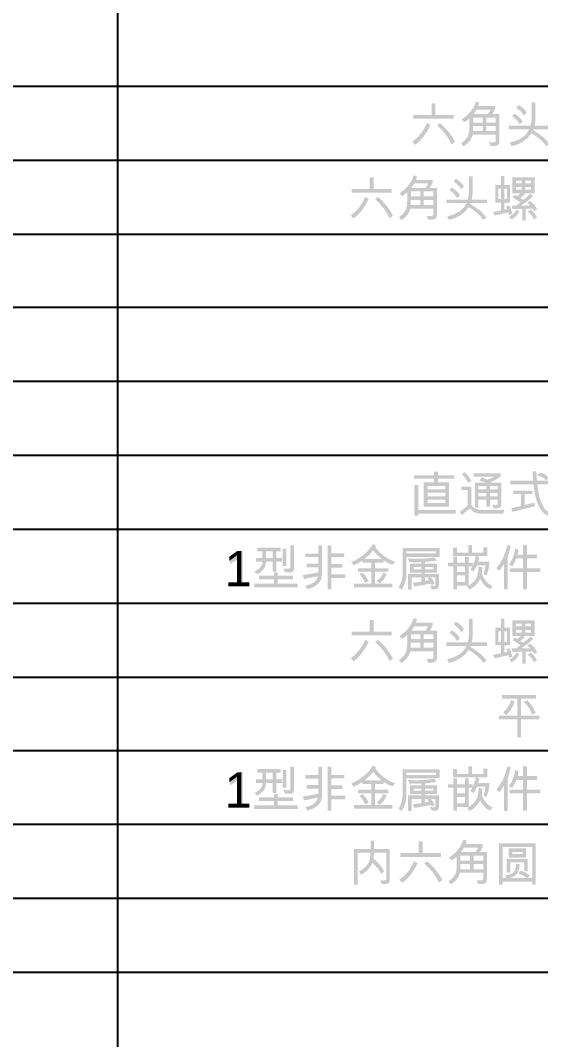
# Model space of a CAD drawing. Extents: x 3 to 592, y 5 to 207.
# Drawn here: x 387.1 to 413.2, y 105.4 to 156.4 of the extents above; entities that cross this region are included whole.
import ezdxf

# ---------------------------------------------------------------- set-up
doc = ezdxf.new("R2010")
doc.units = 0
doc.layers.get('0').update_dxf_attribs({"linetype": 'CONTINUOUS'})

msp = doc.modelspace()

# ---------------------------------------------------------------- hatches: boundary and pattern name
h = msp.add_hatch(color=7)
h.paths.add_polyline_path([(408.821462, 151.506004), (406.796849, 151.506004), (406.796849, 151.694519), (407.712417, 151.694519), (407.712417, 152.276603), (407.905894, 152.276603), (407.905894, 151.694519), (408.821462, 151.694519)])
h.paths.add_polyline_path([(408.888711, 150.347349), (408.722244, 150.222223), (408.573312, 150.490734), (408.401023, 150.738988), (408.205376, 150.966984), (407.986371, 151.174723), (408.128585, 151.291581), (408.356495, 151.084979), (408.559084, 150.858739), (408.736455, 150.612863)])
h.paths.add_polyline_path([(407.658398, 151.192914), (407.497693, 150.885947), (407.317403, 150.61903), (407.117578, 150.39211), (406.898272, 150.205136), (406.748342, 150.360578), (406.978095, 150.547949), (407.177049, 150.765239), (407.345205, 151.012399), (407.482561, 151.289376)])
h = msp.add_hatch(color=7)
h.paths.add_polyline_path([(411.109687, 150.360578), (411.094459, 150.275416), (411.049053, 150.208443), (410.979669, 150.165035), (410.892508, 150.150565), (410.667612, 150.150565), (410.5943, 150.337979), (410.737823, 150.328815), (410.804864, 150.325852), (410.895677, 150.344111), (410.926132, 150.399164), (410.926132, 150.707844), (409.766375, 150.707844), (409.718075, 150.567766), (409.64621, 150.430583), (409.524185, 150.286922), (409.324851, 150.127966), (409.186496, 150.264116), (409.326962, 150.379966), (409.435026, 150.490183), (409.51074, 150.594716), (409.554157, 150.693512), (409.595085, 150.888229), (409.608727, 151.088734), (409.608727, 151.523091), (409.470166, 151.409679), (409.356822, 151.333473), (409.216262, 151.466316), (409.473525, 151.663419), (409.679834, 151.88021), (409.835294, 152.116742), (409.940008, 152.373065), (410.110333, 152.31629), (410.051353, 152.142657), (410.892508, 152.142657), (410.892508, 152.000444), (410.845275, 151.904343), (410.806105, 151.829429), (410.774995, 151.775806), (410.751948, 151.743578), (411.109687, 151.743578)])
h.paths.add_polyline_path([(410.672022, 151.965717), (409.971978, 151.965717), (409.819843, 151.743578), (410.527052, 151.743578), (410.590442, 151.826742)])
h.paths.add_polyline_path([(410.926132, 151.320244), (410.926132, 151.564984), (410.448779, 151.564984), (410.448779, 151.320244)])
h.paths.add_polyline_path([(410.265225, 151.320244), (410.265225, 151.564984), (409.792282, 151.564984), (409.792282, 151.320244)])
h.paths.add_polyline_path([(410.926132, 150.886438), (410.926132, 151.143304), (410.448779, 151.143304), (410.448779, 150.886438)])
h.paths.add_polyline_path([(410.265225, 150.886438), (410.265225, 151.143304), (409.792282, 151.143304), (409.789388, 150.990273), (409.780706, 150.886438)])
h = msp.add_hatch(color=7)
h.paths.add_polyline_path([(413.654226, 150.980696), (412.815276, 150.980696), (412.79874, 150.933291), (413.0531, 150.779399), (413.274645, 150.615378), (413.463428, 150.441228), (413.619499, 150.25695), (413.54288, 150.199624), (413.457993, 150.137336), (413.318691, 150.313648), (413.148899, 150.479572), (412.948722, 150.635058), (412.718262, 150.780053), (412.543277, 150.561462), (412.319251, 150.380284), (412.046133, 150.236521), (411.72387, 150.13017), (411.631266, 150.308764), (411.981218, 150.420265), (412.261305, 150.569489), (412.471524, 150.756334), (412.611878, 150.980696), (411.592681, 150.980696), (411.592681, 151.159841), (412.67196, 151.159841), (412.718124, 151.362895), (412.733696, 151.595301), (412.733696, 152.328417), (412.917251, 152.328417), (412.917251, 151.489467), (412.904917, 151.342431), (412.868193, 151.159841), (413.654226, 151.159841)])
h.paths.add_polyline_path([(412.479035, 151.812479), (412.345641, 151.666407), (412.18441, 151.881519), (411.95538, 152.064385), (412.074994, 152.194472), (412.190758, 152.125949), (412.296651, 152.039442), (412.392726, 151.934953)])
h.paths.add_polyline_path([(412.275636, 151.362688), (412.130667, 151.223782), (412.061928, 151.33902), (411.974742, 151.444957), (411.869055, 151.541592), (411.744816, 151.628925), (411.860571, 151.76287), (411.988832, 151.682048), (412.100763, 151.58841), (412.196365, 151.481957)])
h = msp.add_hatch(color=7)
h.paths.add_polyline_path([(405.712608, 147.809245), (403.707838, 147.809245), (403.707838, 147.997761), (404.614587, 147.997761), (404.614587, 148.579844), (404.805859, 148.579844), (404.805859, 147.997761), (405.712608, 147.997761)])
h.paths.add_polyline_path([(405.779305, 146.650591), (405.614492, 146.525465), (405.467223, 146.793976), (405.296647, 147.042229), (405.102818, 147.270226), (404.885785, 147.477965), (405.026345, 147.594823), (405.252051, 147.38822), (405.452848, 147.161981), (405.628634, 146.916104)])
h.paths.add_polyline_path([(404.56112, 147.496155), (404.401853, 147.189189), (404.223362, 146.922271), (404.025648, 146.695351), (403.808711, 146.508377), (403.659883, 146.66382), (403.887586, 146.85119), (404.084594, 147.068481), (404.251009, 147.315641), (404.386936, 147.592618)])
h = msp.add_hatch(color=7)
h.paths.add_polyline_path([(407.977969, 146.66382), (407.963086, 146.578657), (407.918438, 146.511685), (407.849811, 146.468276), (407.762995, 146.453807), (407.540304, 146.453807), (407.468095, 146.64122), (407.609895, 146.632056), (407.676454, 146.629094), (407.766509, 146.647353), (407.796619, 146.702405), (407.796619, 147.011086), (406.647886, 147.011086), (406.600206, 146.871008), (406.529375, 146.733824), (406.408383, 146.590164), (406.211324, 146.431207), (406.074071, 146.567357), (406.213089, 146.683207), (406.32012, 146.793425), (406.395214, 146.897957), (406.438425, 146.996754), (406.47887, 147.191471), (406.492444, 147.391975), (406.492444, 147.826333), (406.354778, 147.712921), (406.242743, 147.636715), (406.103837, 147.769558), (406.358274, 147.96666), (406.562586, 148.183452), (406.716668, 148.419983), (406.820417, 148.676307), (406.989089, 148.619532), (406.93066, 148.445899), (407.762995, 148.445899), (407.762995, 148.303686), (407.716486, 148.207585), (407.677832, 148.132671), (407.647033, 148.079048), (407.624089, 148.046819), (407.977969, 148.046819)])
h.paths.add_polyline_path([(407.545265, 148.268959), (406.851836, 148.268959), (406.700803, 148.046819), (407.401398, 148.046819), (407.464236, 148.129984)])
h.paths.add_polyline_path([(407.796619, 147.623486), (407.796619, 147.868225), (407.324228, 147.868225), (407.324228, 147.623486)])
h.paths.add_polyline_path([(407.142326, 147.623486), (407.142326, 147.868225), (406.673793, 147.868225), (406.673793, 147.623486)])
h.paths.add_polyline_path([(407.796619, 147.189679), (407.796619, 147.446546), (407.324228, 147.446546), (407.324228, 147.189679)])
h.paths.add_polyline_path([(407.142326, 147.189679), (407.142326, 147.446546), (406.673793, 147.446546), (406.6709, 147.293515), (406.662218, 147.189679)])
h = msp.add_hatch(color=7)
h.paths.add_polyline_path([(410.49744, 147.283937), (409.667309, 147.283937), (409.650773, 147.236533), (409.902523, 147.08264), (410.121924, 146.918619), (410.308872, 146.74447), (410.463264, 146.560192), (410.387748, 146.502865), (410.302861, 146.440578), (410.165307, 146.616889), (409.997418, 146.782814), (409.799248, 146.938299), (409.570847, 147.083295), (409.397722, 146.864704), (409.17597, 146.683526), (408.905539, 146.539762), (408.586376, 146.433412), (408.494875, 146.612006), (408.841417, 146.723506), (409.118712, 146.872731), (409.326762, 147.059575), (409.465565, 147.283937), (408.456289, 147.283937), (408.456289, 147.463082), (409.525096, 147.463082), (409.570985, 147.666136), (409.586281, 147.898542), (409.586281, 148.631659), (409.767631, 148.631659), (409.767631, 147.792709), (409.755642, 147.645672), (409.719675, 147.463082), (410.49744, 147.463082)])
h.paths.add_polyline_path([(409.334375, 148.115721), (409.202084, 147.969649), (409.042783, 148.184761), (408.815682, 148.367627), (408.933642, 148.497713), (409.048269, 148.42919), (409.153232, 148.342684), (409.248584, 148.238194)])
h.paths.add_polyline_path([(409.133182, 147.665929), (408.988763, 147.527023), (408.920947, 147.642262), (408.834837, 147.748198), (408.73033, 147.844833), (408.607322, 147.932166), (408.721975, 148.066112), (408.848703, 147.98529), (408.959411, 147.891652), (409.054203, 147.785199)])
h = msp.add_hatch(color=7)
h.paths.add_polyline_path([(411.762896, 146.742093), (411.593121, 146.678152), (411.580719, 146.762074), (411.566663, 146.822019), (410.885912, 146.661615), (410.785591, 146.838555), (411.185773, 146.912418), (411.185773, 147.305435), (410.900244, 147.305435), (410.900244, 148.191789), (411.185773, 148.191789), (411.185773, 148.641581), (411.364918, 148.641581), (411.364918, 148.191789), (411.648243, 148.191789), (411.648243, 147.305435), (411.364918, 147.305435), (411.364918, 146.957067), (411.460761, 146.97443), (411.511542, 146.986832), (411.476677, 147.061246), (411.444293, 147.112509), (411.605248, 147.164324), (411.697714, 146.984007)])
h.paths.add_polyline_path([(411.48343, 147.486233), (411.48343, 148.012093), (411.364918, 148.009337), (411.364918, 147.486233)])
h.paths.add_polyline_path([(411.185773, 147.486233), (411.185773, 148.012093), (411.065608, 148.012093), (411.065608, 147.486233)])
h.paths.add_polyline_path([(413.010296, 146.984627), (412.852097, 146.880999), (412.832598, 146.914623), (412.7854, 147.006125), (412.433173, 146.994549), (412.433173, 146.398686), (412.252926, 146.398686), (412.252926, 146.996754), (411.770061, 146.977462), (411.717145, 147.157158), (411.940938, 147.157158), (412.025386, 147.217723), (412.090249, 147.265472), (412.135577, 147.300405), (412.161424, 147.322522), (412.144061, 147.333168), (412.109334, 147.356009), (412.057245, 147.391045), (411.987792, 147.438278), (411.85295, 147.526265), (411.760691, 147.576633), (411.883612, 147.708373), (412.00543, 147.628447), (412.115398, 147.721533), (412.170795, 147.774519), (411.758486, 147.774519), (411.758486, 148.572679), (412.878004, 148.572679), (412.878004, 147.774519), (412.314662, 147.774519), (412.384667, 147.72987), (412.356141, 147.70125), (412.308599, 147.660073), (412.24204, 147.60639), (412.156463, 147.540252), (412.300331, 147.44379), (412.467831, 147.574083), (412.653108, 147.745304), (412.811307, 147.641676), (412.504142, 147.373372), (412.199458, 147.157158), (412.662479, 147.169285), (412.564087, 147.252449), (412.497114, 147.300474), (412.645943, 147.394732), (412.84879, 147.221099)])
h.paths.add_polyline_path([(412.698859, 148.268959), (412.698859, 148.401251), (412.410574, 148.401251), (412.410574, 148.268959)])
h.paths.add_polyline_path([(412.231429, 148.268959), (412.231429, 148.401251), (411.938733, 148.401251), (411.938733, 148.268959)])
h.paths.add_polyline_path([(412.698859, 147.955317), (412.698859, 148.08816), (412.410574, 148.08816), (412.410574, 147.955317)])
h.paths.add_polyline_path([(412.231429, 147.955317), (412.231429, 148.08816), (411.938733, 148.08816), (411.938733, 147.955317)])
h.paths.add_polyline_path([(412.996515, 146.579484), (412.852097, 146.463729), (412.70823, 146.685869), (412.527982, 146.853438), (412.680118, 146.954311), (412.860434, 146.779713)])
h.paths.add_polyline_path([(412.115673, 146.857848), (411.948724, 146.629576), (411.729272, 146.458768), (411.603043, 146.593816), (411.723139, 146.673208), (411.823805, 146.759318), (411.90504, 146.85225), (411.966845, 146.952106)])
h = msp.add_hatch(color=7)
h.paths.add_polyline_path([(408.855087, 133.47476), (408.032673, 133.47476), (408.032673, 133.301127), (408.582235, 133.301127), (408.582235, 132.073571), (407.322157, 132.073571), (407.322157, 133.301127), (407.835338, 133.301127), (407.835338, 133.47476), (406.830473, 133.47476), (406.830473, 133.654456), (407.835338, 133.654456), (407.835338, 133.839664), (408.032673, 133.839664), (408.032673, 133.654456), (408.855087, 133.654456)])
h.paths.add_polyline_path([(408.396475, 132.940632), (408.396475, 133.121431), (407.508468, 133.121431), (407.508468, 132.940632)])
h.paths.add_polyline_path([(408.396475, 132.602737), (408.396475, 132.777473), (407.508468, 132.777473), (407.508468, 132.602737)])
h.paths.add_polyline_path([(408.396475, 132.254369), (408.396475, 132.431309), (407.508468, 132.431309), (407.508468, 132.254369)])
h.paths.add_polyline_path([(408.914618, 131.72851), (407.04214, 131.72851), (407.04214, 131.61992), (406.85638, 131.61992), (406.85638, 133.158362), (407.04214, 133.158362), (407.04214, 131.908206), (408.914618, 131.908206)])
h = msp.add_hatch(color=7)
h.paths.add_polyline_path([(409.709901, 133.373336), (409.551151, 133.266952), (409.404872, 133.515825), (409.229241, 133.708475), (409.36484, 133.809899), (409.55184, 133.617249)])
h.paths.add_polyline_path([(411.213065, 132.162867), (411.199491, 132.101269), (411.159046, 132.048766), (411.094416, 132.011559), (411.009115, 131.995849), (410.810678, 131.990337), (410.749493, 132.165072), (410.832933, 132.161352), (410.881233, 132.160111), (410.944985, 132.164056), (410.99065, 132.175959), (411.018124, 132.195923), (411.027305, 132.224052), (411.027305, 132.4269), (410.632084, 132.4269), (410.632084, 132.081839), (410.456798, 132.081839), (410.456798, 132.4269), (410.05882, 132.4269), (410.05882, 132.02782), (409.883534, 132.02782), (409.883534, 133.289), (410.4127, 133.289), (410.298099, 133.329101), (410.207373, 133.360107), (410.140624, 133.382018), (410.097956, 133.394834), (410.237414, 133.540906), (410.356132, 133.499978), (410.500895, 133.430111), (410.551107, 133.444676), (410.623954, 133.473451), (410.719331, 133.516385), (410.837136, 133.573427), (409.816285, 133.573427), (409.816285, 133.743202), (411.168968, 133.743202), (411.168968, 133.587759), (410.937457, 133.434797), (410.676181, 133.316561), (410.727444, 133.289), (411.213065, 133.289)])
h.paths.add_polyline_path([(411.027305, 132.947798), (411.027305, 133.118675), (410.632084, 133.118675), (410.632084, 132.947798)])
h.paths.add_polyline_path([(410.456798, 132.947798), (410.456798, 133.118675), (410.05882, 133.118675), (410.05882, 132.947798)])
h.paths.add_polyline_path([(411.027305, 132.597776), (411.027305, 132.768102), (410.632084, 132.768102), (410.632084, 132.597776)])
h.paths.add_polyline_path([(410.456798, 132.597776), (410.456798, 132.768102), (410.05882, 132.768102), (410.05882, 132.597776)])
h.paths.add_polyline_path([(411.362444, 131.926396), (411.288581, 131.723549), (410.295843, 131.723549), (410.158883, 131.727984), (410.04063, 131.741257), (409.940981, 131.763314), (409.859831, 131.794104), (409.728367, 131.875891), (409.621706, 131.980415), (409.567033, 131.936904), (409.487348, 131.869208), (409.382651, 131.777327), (409.252943, 131.661262), (409.113486, 131.809539), (409.191001, 131.868975), (409.285465, 131.943966), (409.396879, 132.034564), (409.525244, 132.140819), (409.525244, 132.906457), (409.199475, 132.906457), (409.199475, 133.076782), (409.709901, 133.076782), (409.709901, 132.143575), (409.826552, 132.037673), (409.956845, 131.96443), (410.091686, 131.920953), (410.22198, 131.906001), (410.454593, 131.906001), (410.727754, 131.90725), (410.970117, 131.911031), (411.18168, 131.917396)])
h = msp.add_hatch(color=7)
h.paths.add_polyline_path([(413.78271, 132.140819), (413.740542, 131.922124), (413.690106, 131.765441), (413.624373, 131.670908), (413.536317, 131.639213), (413.449397, 131.662562), (413.354002, 131.732575), (413.250133, 131.8492), (413.137788, 132.012386), (413.030404, 132.226119), (412.941418, 132.494423), (412.870828, 132.817298), (412.818634, 133.194742), (411.660531, 133.194742), (411.660531, 133.375541), (412.802098, 133.375541), (412.795888, 133.445115), (412.7888, 133.546418), (412.780781, 133.679554), (412.771781, 133.844625), (412.965258, 133.851791), (412.972398, 133.694901), (412.979796, 133.56323), (412.987504, 133.456776), (412.995574, 133.375541), (413.698374, 133.375541), (413.698374, 133.194742), (413.014316, 133.194742), (413.05607, 132.840104), (413.131725, 132.513992), (413.231357, 132.237006), (413.345045, 132.029473), (413.400649, 131.953595), (413.446744, 131.899524), (413.483331, 131.867158), (413.51041, 131.856392), (413.536239, 131.879233), (413.559123, 131.947756), (413.57901, 132.061961), (413.595848, 132.221848)])
h.paths.add_polyline_path([(413.580414, 133.53374), (413.449225, 133.392629), (413.367154, 133.476017), (413.268081, 133.545867), (413.151956, 133.602073), (413.018725, 133.644534), (413.165349, 133.785645), (413.283378, 133.749463), (413.391898, 133.695453), (413.49091, 133.623562)])
h.paths.add_polyline_path([(412.880922, 132.101131), (411.767467, 131.816704), (411.698565, 131.992542), (412.196863, 132.115463), (412.196863, 132.706366), (411.808257, 132.706366), (411.808257, 132.886062), (412.760757, 132.886062), (412.760757, 132.706366), (412.382623, 132.706366), (412.382623, 132.167277), (412.867141, 132.28193)])
h = msp.add_hatch(color=7)
h.paths.add_polyline_path([(405.888508, 129.316083), (405.73968, 129.162845), (405.536282, 129.249524), (405.319654, 129.380024), (405.319654, 129.280805), (404.878682, 129.280805), (404.878682, 128.994173), (405.54014, 128.994173), (405.54014, 128.816682), (404.878682, 128.816682), (404.878682, 128.22137), (405.749602, 128.22137), (405.749602, 128.043878), (403.823105, 128.043878), (403.823105, 128.22137), (404.694576, 128.22137), (404.694576, 128.816682), (404.022644, 128.816682), (404.022644, 128.994173), (404.694576, 128.994173), (404.694576, 129.280805), (404.251399, 129.280805), (404.251399, 129.384434), (404.03236, 129.250833), (403.808773, 129.137489), (403.685301, 129.292932), (404.043229, 129.482593), (404.34483, 129.698558), (404.590207, 129.940877), (404.779463, 130.209603), (404.929945, 130.105975), (404.895218, 130.042034), (405.123826, 129.785822), (405.365612, 129.579426), (405.620523, 129.422847)])
h.paths.add_polyline_path([(405.217128, 129.456092), (404.967979, 129.676785), (404.786629, 129.888796), (404.563387, 129.638957), (404.356681, 129.46436)])
h.paths.add_polyline_path([(405.463521, 128.682737), (405.312488, 128.425181), (405.126729, 128.234599), (404.961915, 128.350354), (405.159181, 128.540179), (405.314693, 128.792429)])
h.paths.add_polyline_path([(404.558426, 128.338227), (404.380383, 128.261057), (404.2576, 128.502972), (404.100917, 128.691556), (404.266282, 128.769829), (404.430337, 128.58214)])
h = msp.add_hatch(color=7)
h.dxf.hatch_style = 2
h.paths.add_polyline_path([(398.249153, 128.095692), (398.035282, 128.095692), (398.035282, 129.478692), (397.848006, 129.335996), (397.606988, 129.216864), (397.606988, 129.426877), (397.776779, 129.521962), (397.917322, 129.627795), (398.028512, 129.744377), (398.110247, 129.871708), (398.249153, 129.871708)])
h = msp.add_hatch(color=7)
h.paths.add_polyline_path([(400.819515, 128.984252), (400.809188, 128.897521), (400.778243, 128.835699), (400.72673, 128.798681), (400.654701, 128.786365), (400.365313, 128.786365), (400.287592, 128.974881), (400.418712, 128.967991), (400.48162, 128.967715), (400.596824, 128.974881), (400.625349, 128.993553), (400.634858, 129.043232), (400.634858, 130.138496), (400.819515, 130.138496)])
h.paths.add_polyline_path([(400.216485, 129.325454), (399.93757, 129.325454), (399.93757, 128.831014), (399.752362, 128.831014), (399.752362, 129.325454), (399.421633, 129.325454), (399.389266, 129.125363), (399.303673, 128.953383), (399.164749, 128.809516), (398.972392, 128.693761), (398.833486, 128.826604), (399.01456, 128.928648), (399.146025, 129.054256), (399.22292, 129.190682), (399.241937, 129.325454), (398.921681, 129.325454), (398.921681, 129.50515), (399.239732, 129.50515), (399.239732, 129.841942), (398.976802, 129.841942), (398.976802, 130.021087), (400.144276, 130.021087), (400.144276, 129.841942), (399.93757, 129.841942), (399.93757, 129.50515), (400.216485, 129.50515)])
h.paths.add_polyline_path([(399.752362, 129.50515), (399.752362, 129.841942), (399.423287, 129.841942), (399.423287, 129.50515)])
h.paths.add_polyline_path([(400.438625, 129.101109), (400.253417, 129.101109), (400.253417, 129.982502), (400.438625, 129.982502)])
h.paths.add_polyline_path([(401.007479, 128.033956), (398.833486, 128.033956), (398.833486, 128.216409), (399.817405, 128.216409), (399.817405, 128.43469), (399.063894, 128.43469), (399.063894, 128.614386), (399.817405, 128.614386), (399.817405, 128.781956), (400.002614, 128.781956), (400.002614, 128.614386), (400.768803, 128.614386), (400.768803, 128.43469), (400.002614, 128.43469), (400.002614, 128.216409), (401.007479, 128.216409)])
h = msp.add_hatch(color=7)
h.paths.add_polyline_path([(403.397558, 128.508002), (402.694758, 128.508002), (402.694758, 127.935289), (402.497974, 127.937494), (402.497974, 130.140701), (402.690348, 130.140701), (402.690348, 129.735558), (403.33527, 129.735558), (403.33527, 129.556964), (402.690348, 129.556964), (402.690348, 129.207494), (403.247627, 129.207494), (403.247627, 129.026695), (402.692553, 129.026695), (402.692553, 128.6888), (403.397558, 128.6888)])
h.paths.add_polyline_path([(402.225674, 128.732346), (402.213289, 128.578764), (402.176202, 128.442131), (402.114518, 128.322449), (402.028339, 128.219716), (401.921265, 128.131978), (401.796828, 128.056487), (401.655028, 127.993296), (401.495865, 127.942455), (401.381763, 128.11719), (401.623609, 128.183215), (401.810058, 128.285311), (401.941109, 128.423373), (402.016763, 128.597298), (401.328295, 128.453982), (401.250574, 128.646908), (402.031646, 128.78416), (402.031646, 129.043232), (401.449563, 129.043232), (401.446807, 129.224581), (402.031646, 129.224581), (402.031646, 129.549798), (401.379558, 129.549798), (401.379558, 129.730597), (402.0333, 129.730597), (402.0333, 130.140701), (402.225674, 130.140701)])
h = msp.add_hatch(color=7)
h.paths.add_polyline_path([(408.118183, 129.565784), (406.454615, 129.565784), (406.454615, 128.779199), (406.439749, 128.545321), (406.395222, 128.323276), (406.321135, 128.113116), (406.217593, 127.914894), (406.05774, 128.041673), (406.145108, 128.198356), (406.212632, 128.383978), (406.237953, 128.495496), (406.25604, 128.629958), (406.266892, 128.787364), (406.270509, 128.967715), (406.270509, 130.013922), (408.118183, 130.013922)])
h.paths.add_polyline_path([(407.933526, 129.735558), (407.933526, 129.844147), (406.454615, 129.844147), (406.454615, 129.735558)])
h.paths.add_polyline_path([(408.076842, 128.128214), (408.063268, 128.042983), (408.022823, 127.983796), (407.967288, 127.949069), (407.909272, 127.937494), (407.714693, 127.937494), (407.651303, 128.119946), (407.843678, 128.110024), (407.880402, 128.117603), (407.892736, 128.147507), (407.892736, 128.532255), (407.672801, 128.532255), (407.787867, 128.395416), (407.862419, 128.229638), (407.716898, 128.142546), (407.688235, 128.223574), (406.853695, 128.078605), (406.7655, 128.261057), (407.196551, 128.315076), (407.196551, 128.532255), (406.719198, 128.532255), (406.719198, 127.918201), (406.535644, 127.918201), (406.535644, 128.703683), (407.196551, 128.703683), (407.196551, 128.77479), (406.625492, 128.77479), (406.625492, 129.21962), (407.196551, 129.21962), (407.196551, 129.300098), (407.004728, 129.295688), (406.838674, 129.297411), (406.605648, 129.302854), (406.523517, 129.476487), (406.729672, 129.467323), (406.914329, 129.46436), (407.39926, 129.482619), (407.85856, 129.537672), (407.957779, 129.384434), (407.706425, 129.34199), (407.38231, 129.311122), (407.38231, 129.21962), (407.979277, 129.21962), (407.979277, 128.77479), (407.38231, 128.77479), (407.38231, 128.703683), (408.076842, 128.703683)])
h.paths.add_polyline_path([(407.795171, 128.945666), (407.795171, 129.049295), (407.38231, 129.049295), (407.38231, 128.945666)])
h.paths.add_polyline_path([(407.196551, 128.945666), (407.196551, 129.049295), (406.809598, 129.049295), (406.809598, 128.945666)])
h.paths.add_polyline_path([(407.593426, 128.392246), (407.505231, 128.477685), (407.575787, 128.532255), (407.38231, 128.532255), (407.38231, 128.354764)])
h = msp.add_hatch(color=7)
h.paths.add_polyline_path([(410.615748, 129.321044), (410.569722, 128.950558), (410.470778, 128.630923), (410.304311, 128.710849), (410.37466, 128.912594), (410.422271, 129.14245), (409.99067, 129.14245), (409.90723, 128.972194), (409.814281, 128.823848), (409.652224, 128.939603), (409.69639, 128.993002), (409.757506, 129.090636), (409.565683, 129.090636), (409.565683, 128.119946), (408.991317, 128.119946), (408.991317, 127.942455), (408.807211, 127.942455), (408.807211, 129.090636), (408.531603, 129.090636), (408.531603, 129.268679), (408.807211, 129.268679), (408.807211, 129.567989), (408.991317, 129.567989), (408.991317, 129.268679), (409.380475, 129.268679), (409.380475, 129.567989), (409.565683, 129.567989), (409.565683, 129.268679), (409.770184, 129.268679), (409.770184, 129.123158), (409.837027, 129.269505), (409.882976, 129.40097), (409.912492, 129.512591), (409.925627, 129.604369), (408.79343, 129.604369), (408.79343, 130.032112), (408.97919, 130.032112), (408.97919, 129.782411), (409.550249, 129.782411), (409.550249, 130.157789), (409.742623, 130.157789), (409.742623, 129.782411), (410.313682, 129.782411), (410.313682, 130.042034), (410.506607, 130.042034), (410.506607, 129.604369), (409.99067, 129.604369), (410.102567, 129.552554), (410.085961, 129.464084), (410.049099, 129.321044)])
h.paths.add_polyline_path([(409.380475, 128.811721), (409.380475, 129.090636), (408.991317, 129.090636), (408.991317, 128.811721)])
h.paths.add_polyline_path([(409.380475, 128.305706), (409.380475, 128.633679), (408.991317, 128.633679), (408.991317, 128.305706)])
h.paths.add_polyline_path([(410.779459, 128.097897), (410.633387, 127.94025), (410.484042, 128.03381), (410.353507, 128.152537), (410.241783, 128.296585), (410.148869, 128.466109), (410.076711, 128.323878), (409.966003, 128.186505), (409.816641, 128.053886), (409.628521, 127.925918), (409.477488, 128.071439), (409.680956, 128.196358), (409.846803, 128.344842), (409.965934, 128.518544), (410.030909, 128.720771), (410.061019, 128.921413), (410.076659, 129.090636), (410.2536, 129.036066), (410.242506, 128.866085), (410.224385, 128.734551), (410.329796, 128.507485), (410.45748, 128.325687), (410.607385, 128.189158)])
h = msp.add_hatch(color=7)
h.paths.add_polyline_path([(413.160167, 128.807311), (412.488235, 128.807311), (412.488235, 127.945211), (412.297515, 127.945211), (412.297515, 128.807311), (411.617866, 128.807311), (411.617866, 128.994173), (412.297515, 128.994173), (412.297515, 129.485857), (411.968439, 129.485857), (411.86674, 129.273433), (411.756772, 129.08788), (411.586447, 129.174972), (411.70364, 129.354909), (411.794737, 129.549109), (411.859686, 129.757572), (411.898435, 129.980298), (412.065453, 129.926278), (412.052568, 129.790542), (412.028522, 129.673822), (412.297515, 129.673822), (412.297515, 130.162199), (412.488235, 130.162199), (412.488235, 129.673822), (412.994251, 129.673822), (412.994251, 129.485857), (412.488235, 129.485857), (412.488235, 128.994173), (413.160167, 128.994173)])
h.paths.add_polyline_path([(411.676295, 130.115345), (411.642464, 129.955768), (411.589203, 129.759811), (411.525262, 129.554759), (411.525262, 127.930328), (411.341156, 127.930328), (411.341156, 129.199225), (411.116812, 128.868496), (410.958613, 128.982047), (411.150961, 129.251178), (411.305534, 129.536018), (411.422383, 129.836568), (411.50156, 130.152828)])
h = msp.add_hatch(color=7)
h.paths.add_polyline_path([(405.712608, 125.628695), (403.707838, 125.628695), (403.707838, 125.817211), (404.614587, 125.817211), (404.614587, 126.399294), (404.805859, 126.399294), (404.805859, 125.817211), (405.712608, 125.817211)])
h.paths.add_polyline_path([(405.779305, 124.470041), (405.614492, 124.344915), (405.467223, 124.613426), (405.296647, 124.861679), (405.102818, 125.089676), (404.885785, 125.297415), (405.026345, 125.414273), (405.252051, 125.20767), (405.452848, 124.981431), (405.628634, 124.735554)])
h.paths.add_polyline_path([(404.56112, 125.315605), (404.401853, 125.008639), (404.223362, 124.741721), (404.025648, 124.514801), (403.808711, 124.327827), (403.659883, 124.48327), (403.887586, 124.67064), (404.084594, 124.887931), (404.251009, 125.135091), (404.386936, 125.412068)])
h = msp.add_hatch(color=7)
h.paths.add_polyline_path([(407.977969, 124.48327), (407.963086, 124.398107), (407.918438, 124.331135), (407.849811, 124.287726), (407.762995, 124.273257), (407.540304, 124.273257), (407.468095, 124.46067), (407.609895, 124.451506), (407.676454, 124.448544), (407.766509, 124.466803), (407.796619, 124.521855), (407.796619, 124.830536), (406.647886, 124.830536), (406.600206, 124.690458), (406.529375, 124.553274), (406.408383, 124.409614), (406.211324, 124.250657), (406.074071, 124.386807), (406.213089, 124.502657), (406.32012, 124.612875), (406.395214, 124.717407), (406.438425, 124.816204), (406.47887, 125.010921), (406.492444, 125.211425), (406.492444, 125.645783), (406.354778, 125.532371), (406.242743, 125.456165), (406.103837, 125.589008), (406.358274, 125.78611), (406.562586, 126.002902), (406.716668, 126.239433), (406.820417, 126.495757), (406.989089, 126.438982), (406.93066, 126.265349), (407.762995, 126.265349), (407.762995, 126.123136), (407.716486, 126.027035), (407.677832, 125.952121), (407.647033, 125.898498), (407.624089, 125.866269), (407.977969, 125.866269)])
h.paths.add_polyline_path([(407.545265, 126.088409), (406.851836, 126.088409), (406.700803, 125.866269), (407.401398, 125.866269), (407.464236, 125.949434)])
h.paths.add_polyline_path([(407.796619, 125.442936), (407.796619, 125.687675), (407.324228, 125.687675), (407.324228, 125.442936)])
h.paths.add_polyline_path([(407.142326, 125.442936), (407.142326, 125.687675), (406.673793, 125.687675), (406.673793, 125.442936)])
h.paths.add_polyline_path([(407.796619, 125.009129), (407.796619, 125.265996), (407.324228, 125.265996), (407.324228, 125.009129)])
h.paths.add_polyline_path([(407.142326, 125.009129), (407.142326, 125.265996), (406.673793, 125.265996), (406.6709, 125.112965), (406.662218, 125.009129)])
h = msp.add_hatch(color=7)
h.paths.add_polyline_path([(410.49744, 125.103387), (409.667309, 125.103387), (409.650773, 125.055983), (409.902523, 124.90209), (410.121924, 124.738069), (410.308872, 124.56392), (410.463264, 124.379642), (410.387748, 124.322315), (410.302861, 124.260028), (410.165307, 124.436339), (409.997418, 124.602264), (409.799248, 124.757749), (409.570847, 124.902745), (409.397722, 124.684154), (409.17597, 124.502976), (408.905539, 124.359212), (408.586376, 124.252862), (408.494875, 124.431456), (408.841417, 124.542956), (409.118712, 124.692181), (409.326762, 124.879025), (409.465565, 125.103387), (408.456289, 125.103387), (408.456289, 125.282532), (409.525096, 125.282532), (409.570985, 125.485586), (409.586281, 125.717992), (409.586281, 126.451109), (409.767631, 126.451109), (409.767631, 125.612159), (409.755642, 125.465122), (409.719675, 125.282532), (410.49744, 125.282532)])
h.paths.add_polyline_path([(409.334375, 125.935171), (409.202084, 125.789099), (409.042783, 126.004211), (408.815682, 126.187077), (408.933642, 126.317163), (409.048269, 126.24864), (409.153232, 126.162134), (409.248584, 126.057644)])
h.paths.add_polyline_path([(409.133182, 125.485379), (408.988763, 125.346473), (408.920947, 125.461712), (408.834837, 125.567648), (408.73033, 125.664283), (408.607322, 125.751616), (408.721975, 125.885562), (408.848703, 125.80474), (408.959411, 125.711102), (409.054203, 125.604649)])
h = msp.add_hatch(color=7)
h.paths.add_polyline_path([(411.762896, 124.561543), (411.593121, 124.497602), (411.580719, 124.581524), (411.566663, 124.641469), (410.885912, 124.481065), (410.785591, 124.658005), (411.185773, 124.731868), (411.185773, 125.124885), (410.900244, 125.124885), (410.900244, 126.011239), (411.185773, 126.011239), (411.185773, 126.461031), (411.364918, 126.461031), (411.364918, 126.011239), (411.648243, 126.011239), (411.648243, 125.124885), (411.364918, 125.124885), (411.364918, 124.776517), (411.460761, 124.79388), (411.511542, 124.806282), (411.476677, 124.880696), (411.444293, 124.931959), (411.605248, 124.983774), (411.697714, 124.803457)])
h.paths.add_polyline_path([(411.48343, 125.305683), (411.48343, 125.831543), (411.364918, 125.828787), (411.364918, 125.305683)])
h.paths.add_polyline_path([(411.185773, 125.305683), (411.185773, 125.831543), (411.065608, 125.831543), (411.065608, 125.305683)])
h.paths.add_polyline_path([(413.010296, 124.804077), (412.852097, 124.700449), (412.832598, 124.734073), (412.7854, 124.825575), (412.433173, 124.813999), (412.433173, 124.218136), (412.252926, 124.218136), (412.252926, 124.816204), (411.770061, 124.796912), (411.717145, 124.976608), (411.940938, 124.976608), (412.025386, 125.037173), (412.090249, 125.084922), (412.135577, 125.119855), (412.161424, 125.141972), (412.144061, 125.152618), (412.109334, 125.175459), (412.057245, 125.210495), (411.987792, 125.257728), (411.85295, 125.345715), (411.760691, 125.396083), (411.883612, 125.527823), (412.00543, 125.447897), (412.115398, 125.540983), (412.170795, 125.593969), (411.758486, 125.593969), (411.758486, 126.392129), (412.878004, 126.392129), (412.878004, 125.593969), (412.314662, 125.593969), (412.384667, 125.54932), (412.356141, 125.5207), (412.308599, 125.479523), (412.24204, 125.42584), (412.156463, 125.359702), (412.300331, 125.26324), (412.467831, 125.393533), (412.653108, 125.564754), (412.811307, 125.461126), (412.504142, 125.192822), (412.199458, 124.976608), (412.662479, 124.988735), (412.564087, 125.071899), (412.497114, 125.119924), (412.645943, 125.214182), (412.84879, 125.040549)])
h.paths.add_polyline_path([(412.698859, 126.088409), (412.698859, 126.220701), (412.410574, 126.220701), (412.410574, 126.088409)])
h.paths.add_polyline_path([(412.231429, 126.088409), (412.231429, 126.220701), (411.938733, 126.220701), (411.938733, 126.088409)])
h.paths.add_polyline_path([(412.698859, 125.774768), (412.698859, 125.90761), (412.410574, 125.90761), (412.410574, 125.774768)])
h.paths.add_polyline_path([(412.231429, 125.774768), (412.231429, 125.90761), (411.938733, 125.90761), (411.938733, 125.774768)])
h.paths.add_polyline_path([(412.996515, 124.398934), (412.852097, 124.283179), (412.70823, 124.505319), (412.527982, 124.672888), (412.680118, 124.773761), (412.860434, 124.599163)])
h.paths.add_polyline_path([(412.115673, 124.677298), (411.948724, 124.449026), (411.729272, 124.278218), (411.603043, 124.413266), (411.723139, 124.492658), (411.823805, 124.578768), (411.90504, 124.6717), (411.966845, 124.771556)])
h = msp.add_hatch(color=7)
h.paths.add_polyline_path([(413.112673, 121.425921), (412.192695, 121.425921), (412.192695, 120.529645), (412.011345, 120.529645), (412.011345, 121.425921), (411.08806, 121.425921), (411.08806, 121.60672), (412.011345, 121.60672), (412.011345, 122.464962), (411.23799, 122.464962), (411.23799, 122.645761), (412.950616, 122.645761), (412.950616, 122.464962), (412.192695, 122.464962), (412.192695, 121.60672), (413.112673, 121.60672)])
h.paths.add_polyline_path([(411.87299, 122.314481), (411.798042, 122.116784), (411.702113, 121.938827), (411.585101, 121.780715), (411.446901, 121.642549), (411.30138, 121.769329), (411.441311, 121.917218), (411.554319, 122.070637), (411.640352, 122.229533), (411.699357, 122.393856)])
h.paths.add_polyline_path([(412.929119, 121.746178), (412.746115, 121.658534), (412.665603, 121.857575), (412.568762, 122.02964), (412.45559, 122.174627), (412.326089, 122.292432), (412.504683, 122.38669), (412.631695, 122.254829), (412.744806, 122.104054), (412.843965, 121.934469)])
h = msp.add_hatch(color=7)
h.paths.add_polyline_path([(400.819515, 117.893977), (400.809188, 117.807246), (400.778243, 117.745424), (400.72673, 117.708406), (400.654701, 117.69609), (400.365313, 117.69609), (400.287592, 117.884606), (400.418712, 117.877716), (400.48162, 117.87744), (400.596824, 117.884606), (400.625349, 117.903278), (400.634858, 117.952957), (400.634858, 119.048221), (400.819515, 119.048221)])
h.paths.add_polyline_path([(400.216485, 118.235179), (399.93757, 118.235179), (399.93757, 117.740739), (399.752362, 117.740739), (399.752362, 118.235179), (399.421633, 118.235179), (399.389266, 118.035088), (399.303673, 117.863108), (399.164749, 117.719241), (398.972392, 117.603486), (398.833486, 117.736329), (399.01456, 117.838373), (399.146025, 117.963981), (399.22292, 118.100407), (399.241937, 118.235179), (398.921681, 118.235179), (398.921681, 118.414875), (399.239732, 118.414875), (399.239732, 118.751668), (398.976802, 118.751668), (398.976802, 118.930812), (400.144276, 118.930812), (400.144276, 118.751668), (399.93757, 118.751668), (399.93757, 118.414875), (400.216485, 118.414875)])
h.paths.add_polyline_path([(399.752362, 118.414875), (399.752362, 118.751668), (399.423287, 118.751668), (399.423287, 118.414875)])
h.paths.add_polyline_path([(400.438625, 118.010834), (400.253417, 118.010834), (400.253417, 118.892227), (400.438625, 118.892227)])
h.paths.add_polyline_path([(401.007479, 116.943681), (398.833486, 116.943681), (398.833486, 117.126134), (399.817405, 117.126134), (399.817405, 117.344415), (399.063894, 117.344415), (399.063894, 117.524111), (399.817405, 117.524111), (399.817405, 117.691681), (400.002614, 117.691681), (400.002614, 117.524111), (400.768803, 117.524111), (400.768803, 117.344415), (400.002614, 117.344415), (400.002614, 117.126134), (401.007479, 117.126134)])
h = msp.add_hatch(color=7)
h.paths.add_polyline_path([(403.397558, 117.417727), (402.694758, 117.417727), (402.694758, 116.845014), (402.497974, 116.847219), (402.497974, 119.050426), (402.690348, 119.050426), (402.690348, 118.645283), (403.33527, 118.645283), (403.33527, 118.466689), (402.690348, 118.466689), (402.690348, 118.117219), (403.247627, 118.117219), (403.247627, 117.93642), (402.692553, 117.93642), (402.692553, 117.598525), (403.397558, 117.598525)])
h.paths.add_polyline_path([(402.225674, 117.642071), (402.213289, 117.488489), (402.176202, 117.351856), (402.114518, 117.232174), (402.028339, 117.129441), (401.921265, 117.041703), (401.796828, 116.966212), (401.655028, 116.903021), (401.495865, 116.85218), (401.381763, 117.026915), (401.623609, 117.09294), (401.810058, 117.195036), (401.941109, 117.333098), (402.016763, 117.507023), (401.328295, 117.363707), (401.250574, 117.556633), (402.031646, 117.693885), (402.031646, 117.952957), (401.449563, 117.952957), (401.446807, 118.134306), (402.031646, 118.134306), (402.031646, 118.459523), (401.379558, 118.459523), (401.379558, 118.640322), (402.0333, 118.640322), (402.0333, 119.050426), (402.225674, 119.050426)])
h = msp.add_hatch(color=7)
h.paths.add_polyline_path([(405.888508, 118.225808), (405.73968, 118.07257), (405.536282, 118.159249), (405.319654, 118.289749), (405.319654, 118.19053), (404.878682, 118.19053), (404.878682, 117.903898), (405.54014, 117.903898), (405.54014, 117.726407), (404.878682, 117.726407), (404.878682, 117.131095), (405.749602, 117.131095), (405.749602, 116.953603), (403.823105, 116.953603), (403.823105, 117.131095), (404.694576, 117.131095), (404.694576, 117.726407), (404.022644, 117.726407), (404.022644, 117.903898), (404.694576, 117.903898), (404.694576, 118.19053), (404.251399, 118.19053), (404.251399, 118.294159), (404.03236, 118.160558), (403.808773, 118.047214), (403.685301, 118.202657), (404.043229, 118.392318), (404.34483, 118.608283), (404.590207, 118.850602), (404.779463, 119.119328), (404.929945, 119.0157), (404.895218, 118.951759), (405.123826, 118.695547), (405.365612, 118.489151), (405.620523, 118.332572)])
h.paths.add_polyline_path([(405.217128, 118.365817), (404.967979, 118.58651), (404.786629, 118.798521), (404.563387, 118.548682), (404.356681, 118.374085)])
h.paths.add_polyline_path([(405.463521, 117.592462), (405.312488, 117.334906), (405.126729, 117.144324), (404.961915, 117.260079), (405.159181, 117.449904), (405.314693, 117.702154)])
h.paths.add_polyline_path([(404.558426, 117.247952), (404.380383, 117.170782), (404.2576, 117.412697), (404.100917, 117.601281), (404.266282, 117.679554), (404.430337, 117.491865)])
h = msp.add_hatch(color=7)
h.paths.add_polyline_path([(410.615748, 118.230769), (410.569722, 117.860283), (410.470778, 117.540648), (410.304311, 117.620574), (410.37466, 117.822319), (410.422271, 118.052175), (409.99067, 118.052175), (409.90723, 117.881919), (409.814281, 117.733573), (409.652224, 117.849328), (409.69639, 117.902727), (409.757506, 118.000361), (409.565683, 118.000361), (409.565683, 117.029671), (408.991317, 117.029671), (408.991317, 116.85218), (408.807211, 116.85218), (408.807211, 118.000361), (408.531603, 118.000361), (408.531603, 118.178404), (408.807211, 118.178404), (408.807211, 118.477714), (408.991317, 118.477714), (408.991317, 118.178404), (409.380475, 118.178404), (409.380475, 118.477714), (409.565683, 118.477714), (409.565683, 118.178404), (409.770184, 118.178404), (409.770184, 118.032883), (409.837027, 118.17923), (409.882976, 118.310695), (409.912492, 118.422316), (409.925627, 118.514094), (408.79343, 118.514094), (408.79343, 118.941837), (408.97919, 118.941837), (408.97919, 118.692136), (409.550249, 118.692136), (409.550249, 119.067514), (409.742623, 119.067514), (409.742623, 118.692136), (410.313682, 118.692136), (410.313682, 118.951759), (410.506607, 118.951759), (410.506607, 118.514094), (409.99067, 118.514094), (410.102567, 118.462279), (410.085961, 118.373809), (410.049099, 118.230769)])
h.paths.add_polyline_path([(409.380475, 117.721446), (409.380475, 118.000361), (408.991317, 118.000361), (408.991317, 117.721446)])
h.paths.add_polyline_path([(409.380475, 117.215431), (409.380475, 117.543404), (408.991317, 117.543404), (408.991317, 117.215431)])
h.paths.add_polyline_path([(410.779459, 117.007622), (410.633387, 116.849975), (410.484042, 116.943535), (410.353507, 117.062262), (410.241783, 117.20631), (410.148869, 117.375834), (410.076711, 117.233603), (409.966003, 117.09623), (409.816641, 116.963611), (409.628521, 116.835643), (409.477488, 116.981164), (409.680956, 117.106083), (409.846803, 117.254567), (409.965934, 117.428269), (410.030909, 117.630496), (410.061019, 117.831138), (410.076659, 118.000361), (410.2536, 117.945791), (410.242506, 117.77581), (410.224385, 117.644276), (410.329796, 117.41721), (410.45748, 117.235412), (410.607385, 117.098883)])
h = msp.add_hatch(color=7)
h.paths.add_polyline_path([(413.160167, 117.717036), (412.488235, 117.717036), (412.488235, 116.854936), (412.297515, 116.854936), (412.297515, 117.717036), (411.617866, 117.717036), (411.617866, 117.903898), (412.297515, 117.903898), (412.297515, 118.395582), (411.968439, 118.395582), (411.86674, 118.183158), (411.756772, 117.997605), (411.586447, 118.084697), (411.70364, 118.264634), (411.794737, 118.458834), (411.859686, 118.667297), (411.898435, 118.890023), (412.065453, 118.836003), (412.052568, 118.700267), (412.028522, 118.583547), (412.297515, 118.583547), (412.297515, 119.071924), (412.488235, 119.071924), (412.488235, 118.583547), (412.994251, 118.583547), (412.994251, 118.395582), (412.488235, 118.395582), (412.488235, 117.903898), (413.160167, 117.903898)])
h.paths.add_polyline_path([(411.676295, 119.02507), (411.642464, 118.865493), (411.589203, 118.669536), (411.525262, 118.464484), (411.525262, 116.840053), (411.341156, 116.840053), (411.341156, 118.10895), (411.116812, 117.778221), (410.958613, 117.891772), (411.150961, 118.160903), (411.305534, 118.445743), (411.422383, 118.746293), (411.50156, 119.062553)])
h = msp.add_hatch(color=7)
h.dxf.hatch_style = 2
h.paths.add_polyline_path([(398.249153, 117.005417), (398.035282, 117.005417), (398.035282, 118.388417), (397.848006, 118.245721), (397.606988, 118.126589), (397.606988, 118.336602), (397.776779, 118.431687), (397.917322, 118.53752), (398.028512, 118.654102), (398.110247, 118.781433), (398.249153, 118.781433)])
h = msp.add_hatch(color=7)
h.paths.add_polyline_path([(408.118183, 118.475509), (406.454615, 118.475509), (406.454615, 117.688924), (406.439749, 117.455046), (406.395222, 117.233001), (406.321135, 117.022841), (406.217593, 116.824619), (406.05774, 116.951398), (406.145108, 117.108081), (406.212632, 117.293703), (406.237953, 117.405221), (406.25604, 117.539683), (406.266892, 117.697089), (406.270509, 117.87744), (406.270509, 118.923647), (408.118183, 118.923647)])
h.paths.add_polyline_path([(407.933526, 118.645283), (407.933526, 118.753872), (406.454615, 118.753872), (406.454615, 118.645283)])
h.paths.add_polyline_path([(408.076842, 117.037939), (408.063268, 116.952708), (408.022823, 116.893521), (407.967288, 116.858794), (407.909272, 116.847219), (407.714693, 116.847219), (407.651303, 117.029671), (407.843678, 117.019749), (407.880402, 117.027328), (407.892736, 117.057232), (407.892736, 117.44198), (407.672801, 117.44198), (407.787867, 117.305141), (407.862419, 117.139363), (407.716898, 117.052271), (407.688235, 117.133299), (406.853695, 116.98833), (406.7655, 117.170782), (407.196551, 117.224801), (407.196551, 117.44198), (406.719198, 117.44198), (406.719198, 116.827926), (406.535644, 116.827926), (406.535644, 117.613408), (407.196551, 117.613408), (407.196551, 117.684515), (406.625492, 117.684515), (406.625492, 118.129345), (407.196551, 118.129345), (407.196551, 118.209823), (407.004728, 118.205413), (406.838674, 118.207136), (406.605648, 118.212579), (406.523517, 118.386212), (406.729672, 118.377048), (406.914329, 118.374085), (407.39926, 118.392344), (407.85856, 118.447397), (407.957779, 118.294159), (407.706425, 118.251715), (407.38231, 118.220847), (407.38231, 118.129345), (407.979277, 118.129345), (407.979277, 117.684515), (407.38231, 117.684515), (407.38231, 117.613408), (408.076842, 117.613408)])
h.paths.add_polyline_path([(407.795171, 117.855391), (407.795171, 117.95902), (407.38231, 117.95902), (407.38231, 117.855391)])
h.paths.add_polyline_path([(407.196551, 117.855391), (407.196551, 117.95902), (406.809598, 117.95902), (406.809598, 117.855391)])
h.paths.add_polyline_path([(407.593426, 117.301971), (407.505231, 117.38741), (407.575787, 117.44198), (407.38231, 117.44198), (407.38231, 117.264489)])
h = msp.add_hatch(color=7)
h.paths.add_polyline_path([(410.487199, 113.392995), (410.471971, 113.307832), (410.426565, 113.24086), (410.356561, 113.197451), (410.268366, 113.182982), (410.042368, 113.182982), (409.969056, 113.370395), (410.112855, 113.361231), (410.180172, 113.358269), (410.272225, 113.376528), (410.303093, 113.43158), (410.303093, 113.740261), (409.135619, 113.740261), (409.08725, 113.600183), (409.014903, 113.462999), (408.892051, 113.319339), (408.691891, 113.160382), (408.552433, 113.296532), (408.693708, 113.412382), (408.802478, 113.5226), (408.878692, 113.627132), (408.922298, 113.725929), (408.963502, 113.920646), (408.97742, 114.12115), (408.97742, 114.555508), (408.837618, 114.442096), (408.723861, 114.36589), (408.582199, 114.498733), (408.841011, 114.695835), (409.048665, 114.912627), (409.205261, 115.149158), (409.310905, 115.405482), (409.481782, 115.348707), (409.422802, 115.175074), (410.268366, 115.175074), (410.268366, 115.032861), (410.221125, 114.93676), (410.181894, 114.861846), (410.150621, 114.808223), (410.127255, 114.775994), (410.487199, 114.775994)])
h.paths.add_polyline_path([(410.047329, 114.998134), (409.342876, 114.998134), (409.189638, 114.775994), (409.900706, 114.775994), (409.964715, 114.859159)])
h.paths.add_polyline_path([(410.303093, 114.352661), (410.303093, 114.5974), (409.822433, 114.5974), (409.822433, 114.352661)])
h.paths.add_polyline_path([(409.637776, 114.352661), (409.637776, 114.5974), (409.161526, 114.5974), (409.161526, 114.352661)])
h.paths.add_polyline_path([(410.303093, 113.918854), (410.303093, 114.175721), (409.822433, 114.175721), (409.822433, 113.918854)])
h.paths.add_polyline_path([(409.637776, 113.918854), (409.637776, 114.175721), (409.161526, 114.175721), (409.158632, 114.02269), (409.14995, 113.918854)])
h = msp.add_hatch(color=7)
h.dxf.hatch_style = 2
h.paths.add_polyline_path([(405.619453, 113.341181), (405.603554, 113.269557), (405.555925, 113.218398), (405.476671, 113.187702), (405.365894, 113.17747), (405.217617, 113.180777), (405.145959, 113.362678), (405.255858, 113.355512), (405.338884, 113.353308), (405.417295, 113.369155), (405.443615, 113.417249), (405.443615, 114.746229), (404.8246, 114.746229), (404.81082, 114.441958), (404.958709, 114.31504), (405.097245, 114.167453), (405.226376, 113.999194), (405.34605, 113.810265), (405.197222, 113.696715), (405.00347, 113.977903), (404.753494, 114.239662), (404.656333, 114.062317), (404.529356, 113.904041), (404.372509, 113.764885), (404.185742, 113.6449), (404.073845, 113.803099), (404.322788, 113.969015), (404.501037, 114.156428), (404.56366, 114.267421), (404.608455, 114.402753), (404.63537, 114.562372), (404.644353, 114.746229), (404.015968, 114.746229), (404.015968, 113.15046), (403.829657, 113.15046), (403.829657, 114.925374), (404.657031, 114.925374), (404.657031, 115.344297), (404.831766, 115.344297), (404.831766, 114.925374), (405.619453, 114.925374)])
h = msp.add_hatch(color=7)
h.paths.add_polyline_path([(408.185342, 114.53842), (406.14805, 114.53842), (406.14805, 114.726936), (407.069131, 114.726936), (407.069131, 115.309019), (407.26371, 115.309019), (407.26371, 114.726936), (408.185342, 114.726936)])
h.paths.add_polyline_path([(408.25259, 113.379766), (408.085021, 113.25464), (407.935478, 113.523151), (407.762215, 113.771404), (407.565285, 113.999401), (407.344739, 114.20714), (407.488055, 114.323998), (407.717196, 114.117395), (407.920965, 113.891156), (408.099413, 113.645279)])
h.paths.add_polyline_path([(407.015112, 114.22533), (406.853253, 113.918364), (406.671911, 113.651446), (406.471036, 113.424526), (406.250576, 113.237552), (406.098992, 113.392995), (406.330287, 113.580365), (406.530525, 113.797656), (406.699653, 114.044816), (406.83762, 114.321793)])
h = msp.add_hatch(color=7)
h.paths.add_polyline_path([(412.930167, 113.14109), (412.756534, 113.14109), (412.756534, 113.301493), (411.267701, 113.301493), (411.267701, 113.14109), (411.094069, 113.14109), (411.094069, 115.219723), (412.930167, 115.219723)])
h.paths.add_polyline_path([(412.756534, 113.48119), (412.756534, 115.040026), (411.267701, 115.040026), (411.267701, 113.48119), (411.458422, 113.48119), (411.403852, 113.615135), (411.614002, 113.649724), (411.7886, 113.73971), (411.856821, 113.812479), (411.905251, 113.913411), (411.93394, 114.042559), (411.94294, 114.199974), (412.123187, 114.165799), (412.116235, 114.024593), (412.093715, 113.899459), (412.055614, 113.790395), (412.00192, 113.697404), (411.93262, 113.620483), (411.8477, 113.559634), (411.747149, 113.514857), (411.630952, 113.48615), (412.461082, 113.48119), (412.401241, 113.53843), (412.315148, 113.59598), (412.202804, 113.653737), (412.064207, 113.711598), (412.154607, 113.854914), (412.420775, 113.753076), (412.625345, 113.612379), (412.542111, 113.48119)])
h.paths.add_polyline_path([(412.445097, 114.505899), (411.572523, 114.505899), (411.572523, 114.967817), (412.445097, 114.967817)])
h.paths.add_polyline_path([(412.272567, 114.677327), (412.272567, 114.788121), (411.756629, 114.788121), (411.756629, 114.677327)])
h.paths.add_polyline_path([(412.534945, 113.820187), (412.361864, 113.820187), (412.361864, 114.256198), (411.654654, 114.256198), (411.654654, 113.75349), (411.482124, 113.75349), (411.482124, 114.437548), (412.534945, 114.437548)])

# ---------------------------------------------------------------- linework, layer by layer
at = {"color": 7}
for points in [[(391.967848, 204.893333), (391.967848, 8.925278)], [(302.115348, 153.140833), (473.988681, 153.140833)], [(302.115348, 149.436667), (473.988681, 149.436667)], [(302.115348, 145.7325), (473.988681, 145.7325)], [(302.115348, 142.063611), (473.988681, 142.063611)], [(302.115348, 138.359444), (473.988681, 138.359444)], [(302.115348, 134.655278), (473.988681, 134.655278)], [(302.115348, 130.951111), (473.988681, 130.951111)], [(302.115348, 127.246944), (473.988681, 127.246944)], [(302.115348, 123.542778), (473.988681, 123.542778)], [(302.115348, 119.873889), (473.988681, 119.873889)], [(302.115348, 116.169722), (473.988681, 116.169722)], [(302.115348, 112.465556), (473.988681, 112.465556)], [(302.115348, 108.761389), (473.988681, 108.761389)]]:
    msp.add_lwpolyline(points, dxfattribs=at)

# ---------------------------------------------------------------- texts
at = {"color": 7, "char_height": 1.759169, "attachment_point": 1}
for insert in [(397.337443, 129.854864), (397.337443, 118.764585)]:
    msp.add_mtext('{\\fArialUnicodeMS|b0|i0|c0;1}', dxfattribs=dict(at, insert=insert))

doc.saveas('drawing.dxf')
